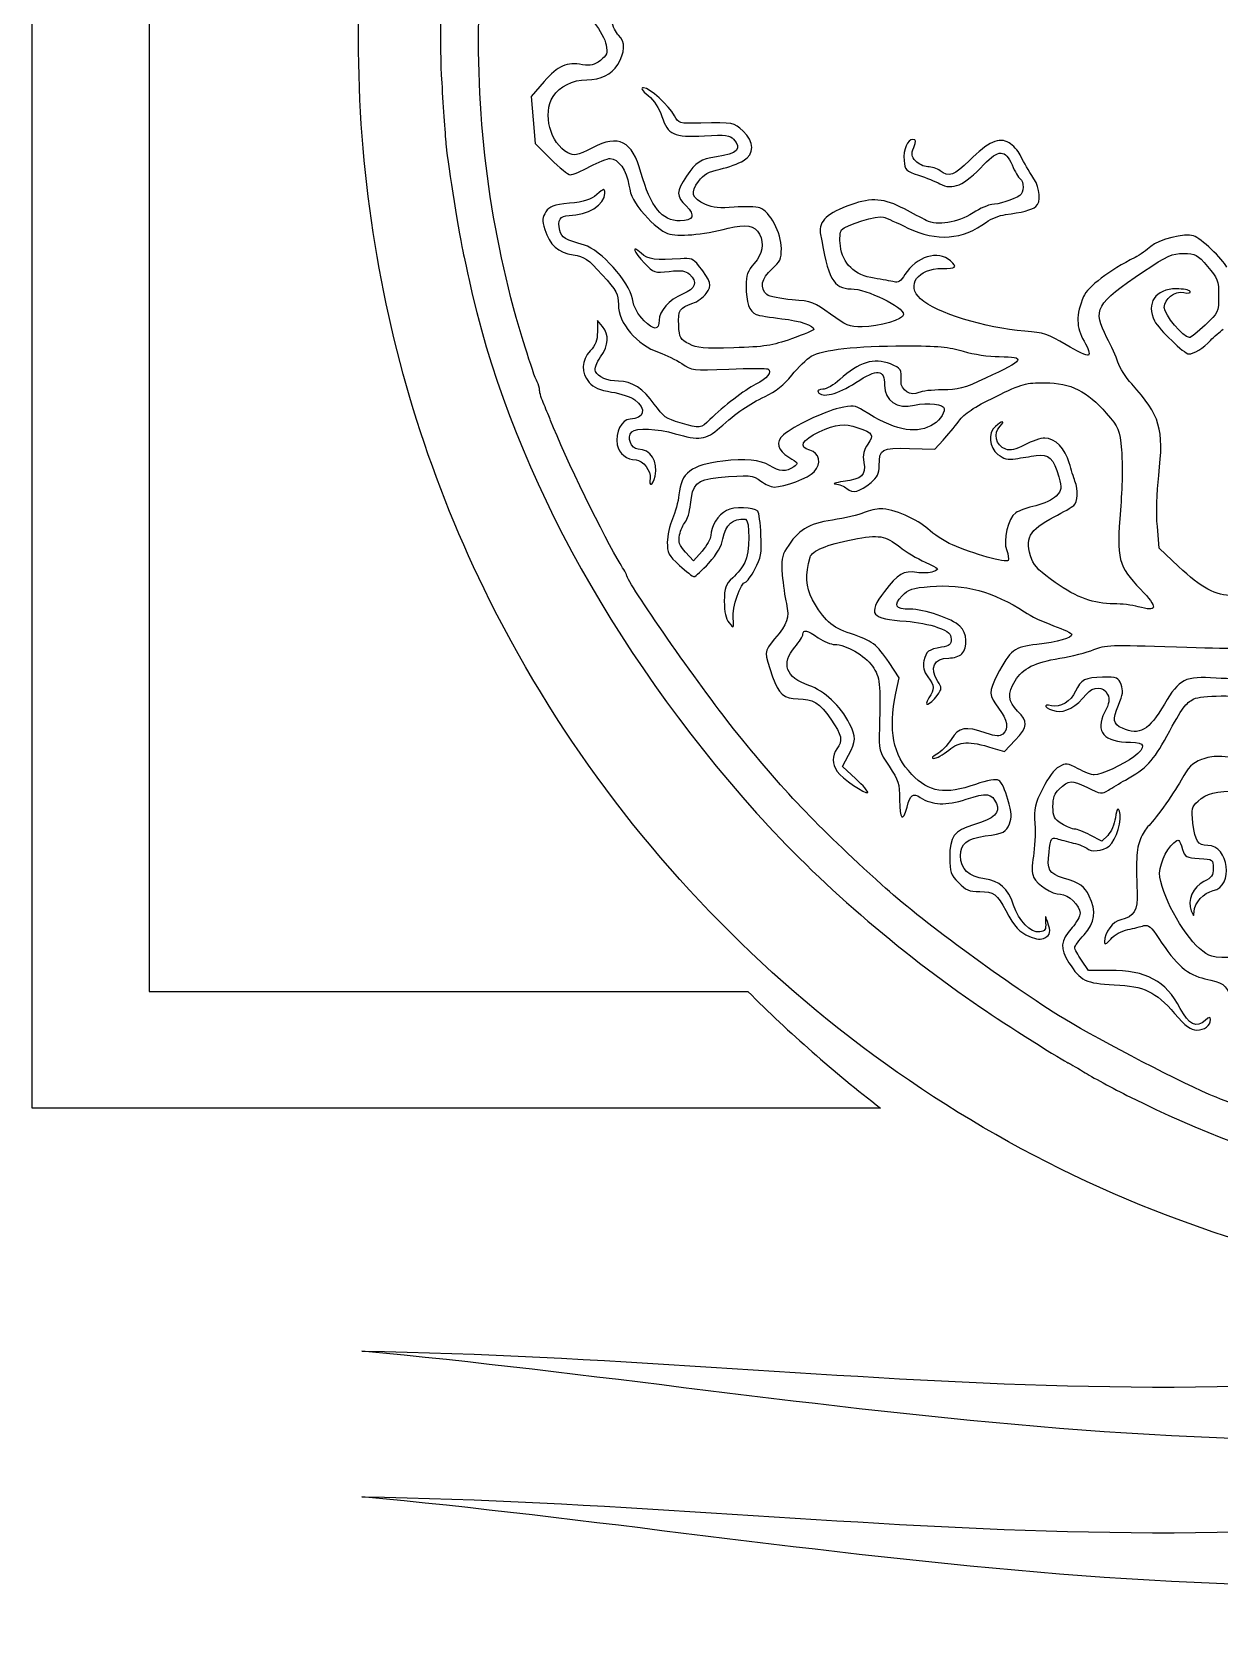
# Model space of a CAD drawing. Extents: x 0 to 136, y -3 to 123.
# Drawn here: x 0 to 50.9, y -2.6 to 66.6 of the extents above; entities that cross this region are included whole.
import ezdxf

# ---------------------------------------------------------------- set-up
doc = ezdxf.new("R2010")
doc.units = 0
doc.layers.add('Calque_1', color=7, linetype='CONTINUOUS')

msp = doc.modelspace()

# ---------------------------------------------------------------- linework, layer by layer
at = {"layer": 'Calque_1', "color": 7}
for p, q in [((0, 20.468899), (0, 112.294755)), ((5.000075, 107.294681), (5.000075, 25.468973)), ((21.925102, 64.445482), (21.367121, 63.810107)), ((21.367121, 63.810107), (21.44888, 62.799717)), ((21.44888, 62.799717), (21.530668, 61.789328)), ((21.530668, 61.789328), (22.20326, 61.120498)), ((24.418197, 53.94727), (24.201394, 54.214963)), ((24.201394, 54.214963), (24.201394, 53.721354)), ((37.569386, 48.727158), (38.651313, 48.698137)), ((38.651313, 48.698137), (39.004062, 49.078937)), ((48.265269, 44.457943), (48.181901, 45.388492)), ((28.309787, 43.908117), (27.977442, 44.280098)), ((28.682462, 44.332523), (28.309787, 43.908117)), ((49.094551, 43.671703), (48.265269, 44.457943)), ((37.121979, 38.905508), (36.691025, 39.55482)), ((36.985242, 38.243424), (37.121979, 38.905508)), ((41.638437, 35.738778), (42.093267, 36.22637)), ((34.698565, 35.097391), (34.95962, 35.590306)), ((41.133626, 35.893596), (41.638437, 35.738778)), ((35.269839, 34.572886), (34.698565, 35.097391)), ((45.800651, 31.898334), (45.308286, 32.159119)), ((46.055808, 32.153494), (45.800651, 31.898334)), ((45.231408, 26.37071), (44.93643, 26.804836)), ((46.13706, 26.37071), (45.231408, 26.37071)), ((36.330074, 20.468899), (0, 20.468899)), ((36.330074, 20.468899), (36.330074, 20.468899)), ((14.112773, 10.055299), (14.112773, 10.055299)), ((14.112773, 3.815245), (14.112773, 3.815245))]:
    msp.add_line(p, q, dxfattribs=at)
for points in [[(18.525312, 76.096389), (17.749145, 72.826254), (17.328408, 67.859076), (17.534148, 64.393996)], [(19.34624, 42.713711), (14.494981, 52.691471), (12.881912, 63.966788), (14.695331, 75.224006)], [(21.103497, 53.065433), (19.698877, 57.535099), (19.025636, 62.293958), (19.120547, 67.081748)], [(24.073321, 66.946742), (24.308158, 66.659908), (24.535065, 66.240023), (24.57754, 66.01367)], [(25.111927, 66.431615), (24.99029, 66.541676), (24.855867, 66.817978), (24.813139, 67.045624)], [(25.071316, 65.176898), (25.391186, 65.676646), (25.406962, 66.164588), (25.111927, 66.431615)], [(24.57754, 66.01367), (24.644793, 65.655329), (24.612817, 65.569141), (24.330454, 65.347021)], [(23.567015, 65.166111), (22.874216, 65.28316), (22.526856, 65.130704), (21.925102, 64.445482)], [(24.330454, 65.347021), (24.072531, 65.14416), (23.91618, 65.107113), (23.567015, 65.166111)], [(23.741626, 64.522791), (24.359269, 64.522791), (24.787428, 64.733425), (25.071316, 65.176898)], [(17.534148, 64.393996), (17.600188, 63.281276), (17.685532, 62.056813), (17.723745, 61.672959)], [(22.304127, 63.802803), (22.575822, 64.234431), (23.151555, 64.522791), (23.741626, 64.522791)], [(22.93653, 61.388612), (22.177832, 61.79467), (21.843427, 63.071043), (22.304127, 63.802803)], [(26.180675, 64.17384), (26.039394, 64.17384), (26.096601, 64.078037), (26.378202, 63.842935)], [(27.500515, 62.981059), (27.27502, 63.417067), (26.437638, 64.17384), (26.180675, 64.17384)], [(26.378202, 63.842935), (26.626388, 63.635736), (26.845703, 63.298737), (26.964886, 62.941472)], [(26.964886, 62.941472), (27.225941, 62.158794), (27.460242, 62.053225), (28.784654, 62.121614)], [(28.627062, 62.664643), (27.685286, 62.64342), (27.673376, 62.64675), (27.500515, 62.981059)], [(30.439013, 62.324241), (30.045652, 62.691674), (30.022086, 62.696102), (28.627062, 62.664643)], [(30.450866, 61.049934), (30.937728, 61.346002), (30.932958, 61.862926), (30.439013, 62.324241)], [(17.723745, 61.672959), (17.803811, 60.868366), (18.309469, 57.708756), (18.468332, 57.020241)], [(23.986905, 61.610537), (23.301359, 61.262583), (23.208621, 61.242991), (22.93653, 61.388612)], [(26.066149, 60.551826), (25.682016, 61.907235), (25.127619, 62.189533), (23.986905, 61.610537)], [(28.784654, 62.121614), (29.696486, 62.168697), (29.878181, 62.147239), (30.035068, 61.97385)], [(30.035068, 61.97385), (30.40286, 61.567453), (30.198306, 61.356916), (29.302645, 61.219973)], [(37.715323, 61.963801), (37.473176, 61.963801), (37.296448, 61.540865), (37.336552, 61.05741)], [(37.83236, 61.039085), (37.651117, 61.239342), (37.637288, 61.332523), (37.746085, 61.620672)], [(37.746085, 61.620672), (37.850507, 61.897284), (37.844496, 61.963801), (37.715323, 61.963801)], [(41.83413, 61.819376), (41.407156, 62.073689), (40.923456, 61.859212), (40.134955, 61.065975)], [(42.305582, 61.305709), (42.2153, 61.487545), (42.003125, 61.718699), (41.83413, 61.819376)], [(22.20326, 61.120498), (22.573197, 60.752641), (22.952306, 60.451668), (23.045666, 60.451668)], [(23.87887, 60.800622), (24.243755, 60.99255), (24.632488, 61.149578), (24.742809, 61.149578)], [(24.742809, 61.149578), (25.090507, 61.149578), (25.452316, 60.636981), (25.552617, 60.002201)], [(29.302645, 61.219973), (28.604879, 61.113287), (28.430353, 61.000376), (28.017208, 60.388171)], [(29.461649, 60.694227), (29.813467, 60.77297), (30.258645, 60.93304), (30.450866, 61.049934)], [(37.336552, 61.05741), (37.370137, 60.652825), (37.40835, 60.614129), (37.95397, 60.431975)], [(38.35004, 60.796922), (38.184009, 60.798897), (37.951035, 60.907928), (37.83236, 61.039085)], [(38.866084, 60.06512), (39.421215, 59.775116), (39.88341, 59.976352), (40.753727, 60.886914)], [(40.134955, 61.065975), (39.496625, 60.423813), (39.253603, 60.338088), (38.877655, 60.622446)], [(40.753727, 60.886914), (41.383111, 61.545409), (41.674195, 61.541717), (41.961441, 60.871589)], [(41.961441, 60.871589), (42.081808, 60.590753), (42.236974, 60.325946), (42.30626, 60.283136)], [(42.898729, 60.27719), (42.62328, 60.694142), (42.522668, 60.868572), (42.305582, 61.305709)], [(23.045666, 60.451668), (23.139109, 60.451668), (23.514042, 60.608696), (23.87887, 60.800622)], [(27.739586, 58.474255), (26.963841, 58.474255), (26.487253, 59.065915), (26.066149, 60.551826)], [(28.017208, 60.388171), (27.571833, 59.728268), (27.570196, 59.534039), (28.006201, 59.116043)], [(28.825944, 59.183776), (28.24338, 59.444606), (28.168196, 59.694026), (28.529441, 60.167634)], [(28.529441, 60.167634), (28.756743, 60.465646), (28.964374, 60.582949), (29.461649, 60.694227)], [(37.95397, 60.431975), (38.27384, 60.325182), (38.684304, 60.160099), (38.866084, 60.06512)], [(38.877655, 60.622446), (38.753477, 60.716373), (38.516044, 60.794884), (38.35004, 60.796922)], [(42.30626, 60.283136), (42.47881, 60.176473), (42.465292, 59.672382), (42.286786, 59.558003)], [(42.984722, 59.085704), (43.203726, 59.25887), (43.158656, 59.883721), (42.898729, 60.27719)], [(22.985468, 58.706905), (23.778766, 58.706905), (24.51864, 59.167167), (24.51864, 59.660675)], [(24.175486, 59.602018), (23.913217, 59.381329), (23.637768, 59.293733), (23.006888, 59.230374)], [(24.51864, 59.660675), (24.51864, 59.876663), (24.497473, 59.873064), (24.175486, 59.602018)], [(25.552617, 60.002201), (25.628958, 59.519344), (25.7607, 59.272329), (26.228681, 58.734806)], [(37.346148, 58.988459), (36.479274, 59.446836), (35.963428, 59.487312), (35.058765, 59.167944)], [(42.286786, 59.558003), (42.040548, 59.400258), (41.340016, 59.175761), (41.088189, 59.173915)], [(21.995573, 58.863762), (21.83767, 58.622778), (21.831066, 58.508616), (21.951744, 58.105828)], [(23.006888, 59.230374), (22.309461, 59.160338), (22.15263, 59.103484), (21.995573, 58.863762)], [(28.006201, 59.116043), (28.415028, 58.724375), (28.311114, 58.474255), (27.739586, 58.474255)], [(30.058718, 59.06075), (29.445139, 59.006431), (29.158091, 59.035096), (28.825944, 59.183776)], [(31.163223, 59.029454), (30.99564, 59.085611), (30.498618, 59.099694), (30.058718, 59.06075)], [(32.079853, 57.287658), (32.079853, 57.953073), (31.588391, 58.886983), (31.163223, 59.029454)], [(35.058765, 59.167944), (34.064976, 58.817107), (33.665914, 58.451195), (33.746714, 57.965008)], [(38.286258, 58.497779), (38.103463, 58.590892), (37.68044, 58.8117), (37.346148, 58.988459)], [(40.287468, 58.815883), (39.607228, 58.384492), (38.769874, 58.25139), (38.286258, 58.497779)], [(41.088189, 59.173915), (40.956786, 59.173069), (40.596445, 59.011835), (40.287468, 58.815883)], [(41.676142, 58.743275), (42.350992, 58.832048), (42.818662, 58.954437), (42.984722, 59.085704)], [(21.951744, 58.105828), (22.149356, 57.446264), (22.521607, 57.113095), (23.169476, 57.015943)], [(22.590046, 58.062942), (22.480177, 58.500688), (22.606697, 58.706905), (22.985468, 58.706905)], [(26.228681, 58.734806), (26.575899, 58.335955), (26.969683, 58.013497), (27.206722, 57.933887)], [(27.206722, 57.933887), (27.650827, 57.784724), (28.674955, 57.874505), (29.802263, 58.161429)], [(29.802263, 58.161429), (30.561977, 58.354794), (30.940042, 58.282663), (31.14169, 57.905888)], [(34.658292, 58.089674), (34.835471, 58.304465), (36.203684, 58.722834), (36.452576, 58.638328)], [(36.452576, 58.638328), (36.574609, 58.596895), (37.047303, 58.385999), (37.502979, 58.169673)], [(37.502979, 58.169673), (38.73835, 57.583212), (39.834473, 57.666391), (40.861931, 58.424565)], [(40.861931, 58.424565), (41.053814, 58.566192), (41.420223, 58.709612), (41.676142, 58.743275)], [(23.646263, 57.436744), (22.827592, 57.666104), (22.66554, 57.762186), (22.590046, 58.062942)], [(25.698272, 55.132727), (25.561084, 55.867027), (24.334885, 57.243815), (23.646263, 57.436744)], [(26.079075, 57.087703), (25.634349, 57.505525), (25.752656, 57.14522), (26.217364, 56.666732)], [(31.14169, 57.905888), (31.358154, 57.501452), (31.280092, 57.068089), (30.916138, 56.653564)], [(33.746714, 57.965008), (34.073725, 55.9981), (34.310029, 55.568603), (35.067429, 55.564553)], [(34.605431, 57.407472), (34.571508, 57.706317), (34.595271, 58.013308), (34.658292, 58.089674)], [(36.059751, 56.018214), (35.216894, 56.14415), (34.691876, 56.645645), (34.605431, 57.407472)], [(49.734885, 57.838637), (49.370536, 57.961348), (48.21715, 57.673645), (47.905041, 57.382211)], [(51.161434, 56.499408), (50.989363, 56.835874), (50.025461, 57.74078), (49.734885, 57.838637)], [(18.468332, 57.020241), (18.527372, 56.764339), (18.628634, 56.308386), (18.693319, 56.007001)], [(23.169476, 57.015943), (23.647843, 56.944207), (23.791156, 56.845531), (24.405412, 56.164935)], [(27.760555, 56.85452), (26.716191, 56.768555), (26.36728, 56.816942), (26.079075, 57.087703)], [(28.536355, 56.561017), (28.301857, 56.855099), (28.206353, 56.891215), (27.760555, 56.85452)], [(31.672747, 56.41186), (32.022534, 56.721534), (32.079853, 56.844868), (32.079853, 57.287658)], [(39.320687, 56.760557), (38.79598, 57.233426), (37.855136, 56.949939), (37.372366, 56.173487)], [(38.965878, 56.438437), (39.57559, 56.438719), (39.626532, 56.484947), (39.320687, 56.760557)], [(47.225252, 56.911707), (46.141773, 56.364836), (45.195707, 55.644185), (45.022112, 55.23345)], [(47.905041, 57.382211), (47.741832, 57.229746), (47.435874, 57.01802), (47.225252, 56.911707)], [(47.595048, 56.30654), (48.613983, 56.990452), (48.808547, 57.078444), (49.301702, 57.078444)], [(49.301702, 57.078444), (49.821725, 57.078444), (49.889458, 57.042122), (50.331898, 56.525934)], [(24.405412, 56.164935), (25.027148, 55.476034), (25.100215, 55.342486), (25.100215, 54.895017)], [(26.217364, 56.666732), (26.627432, 56.244488), (26.650688, 56.236699), (27.280862, 56.310762)], [(27.280862, 56.310762), (27.795804, 56.371279), (27.968496, 56.347242), (28.141131, 56.191007)], [(28.141131, 56.191007), (28.505537, 55.861219), (28.409863, 55.580648), (27.851346, 55.341242)], [(28.865342, 55.367708), (29.121346, 55.710617), (29.072182, 55.889004), (28.536355, 56.561017)], [(30.916138, 56.653564), (30.629936, 56.327625), (30.567198, 56.153593), (30.567198, 55.686157)], [(31.457327, 55.319389), (31.139855, 55.582861), (31.225171, 56.015629), (31.672747, 56.41186)], [(36.907095, 55.862859), (36.779163, 55.897789), (36.397853, 55.967699), (36.059751, 56.018214)], [(37.372366, 56.173487), (37.199674, 55.895732), (37.079815, 55.815708), (36.907095, 55.862859)], [(38.041176, 55.134246), (37.406656, 55.716084), (37.918466, 56.437952), (38.965878, 56.438437)], [(46.022901, 53.472581), (45.395634, 54.676193), (45.531806, 54.921648), (47.595048, 56.30654)], [(50.331898, 56.525934), (50.773576, 56.010645), (50.805523, 55.925521), (50.806229, 55.262361)], [(18.693319, 56.007001), (20.362607, 48.231728), (24.692291, 40.188462), (31.021378, 33.105255)], [(27.851346, 55.341242), (27.275838, 55.094543), (26.844998, 54.61446), (26.844998, 54.219829)], [(28.291894, 54.947355), (28.479939, 55.00796), (28.737975, 55.197119), (28.865342, 55.367708)], [(30.567198, 55.686157), (30.567198, 54.991057), (30.712119, 54.578144), (30.994454, 54.469169)], [(35.067429, 55.564553), (35.72004, 55.561053), (37.314172, 54.784287), (37.314172, 54.469765)], [(48.991878, 55.566311), (48.10539, 55.566311), (47.678727, 54.933958), (48.063367, 54.190131)], [(48.480605, 54.767766), (48.480605, 55.143649), (48.923891, 55.483473), (49.312765, 55.405701)], [(49.584545, 55.451746), (49.545627, 55.514755), (49.278927, 55.566311), (48.991878, 55.566311)], [(49.312765, 55.405701), (49.524093, 55.363433), (49.628233, 55.381063), (49.584545, 55.451746)], [(25.100215, 54.895017), (25.100215, 54.086171), (25.884821, 53.161606), (26.848158, 52.835272)], [(26.197664, 54.197505), (25.920579, 54.474571), (25.767755, 54.760747), (25.698272, 55.132727)], [(27.682887, 54.006359), (27.645577, 54.646413), (27.721298, 54.763459), (28.291894, 54.947355)], [(32.548511, 55.094215), (32.053183, 55.130611), (31.56285, 55.231782), (31.457327, 55.319389)], [(34.18159, 54.482981), (33.492403, 54.995113), (33.393569, 55.032112), (32.548511, 55.094215)], [(42.508613, 53.751072), (40.806136, 53.880459), (38.696073, 54.533759), (38.041176, 55.134246)], [(45.022112, 55.23345), (44.692308, 54.453303), (44.69767, 53.908495), (45.041021, 53.3228)], [(49.561544, 53.47645), (49.281551, 53.488247), (48.480605, 54.445048), (48.480605, 54.767766)], [(50.806229, 55.262361), (50.806229, 54.559633), (50.80002, 54.544949), (50.230354, 54.011935)], [(24.340868, 52.653718), (24.689949, 53.157431), (24.715236, 53.580429), (24.418197, 53.94727)], [(26.844998, 54.219829), (26.844998, 53.78097), (26.621873, 53.773257), (26.197664, 54.197505)], [(28.12448, 53.203197), (27.74983, 53.397586), (27.714637, 53.461625), (27.682887, 54.006359)], [(30.994454, 54.469169), (31.111323, 54.424065), (31.608965, 54.341111), (32.100314, 54.284833)], [(32.100314, 54.284833), (32.890536, 54.194336), (33.475724, 53.997556), (33.474821, 53.822641)], [(35.540292, 53.937852), (34.977626, 53.937852), (34.841877, 53.992301), (34.18159, 54.482981)], [(37.314172, 54.469765), (37.314172, 54.248096), (36.279545, 53.937852), (35.540292, 53.937852)], [(48.063367, 54.190131), (48.253444, 53.822547), (49.339294, 52.774676), (49.530104, 52.774676)], [(50.230354, 54.011935), (49.913221, 53.715297), (49.612288, 53.474336), (49.561544, 53.47645)], [(24.201394, 53.721354), (24.201394, 53.346515), (24.127621, 53.150732), (23.894759, 52.907651)], [(32.515209, 53.423443), (31.688157, 53.130375), (31.347317, 53.077182), (30.043761, 53.037733)], [(33.474821, 53.822641), (33.474708, 53.790058), (33.042823, 53.610407), (32.515209, 53.423443)], [(44.271345, 53.167586), (43.514735, 53.625026), (43.320284, 53.689381), (42.508613, 53.751072)], [(45.041021, 53.3228), (45.222039, 53.01393), (45.303008, 52.765453), (45.236093, 52.724113)], [(46.489216, 52.420021), (46.416093, 52.647075), (46.20626, 53.120726), (46.022901, 53.472581)], [(49.530104, 52.774676), (49.743436, 52.774676), (50.149413, 53.027265), (50.458023, 53.351979)], [(50.458023, 53.351979), (50.617958, 53.52027), (50.864508, 53.737494), (51.005873, 53.834691)], [(21.616605, 51.583947), (21.55556, 51.695041), (21.324646, 52.361706), (21.103497, 53.065433)], [(23.894759, 52.907651), (23.508454, 52.504445), (23.490645, 51.969073), (23.84983, 51.556856)], [(24.124121, 52.027891), (24.07589, 52.153513), (24.15748, 52.389107), (24.340868, 52.653718)], [(26.848158, 52.835272), (27.137803, 52.737157), (27.570958, 52.523591), (27.810706, 52.36067)], [(30.043761, 53.037733), (28.750703, 52.9986), (28.472601, 53.022577), (28.12448, 53.203197)], [(32.527232, 51.863863), (32.798108, 52.19682), (33.172702, 52.562298), (33.359731, 52.676051)], [(33.359731, 52.676051), (33.827796, 52.96068), (35.292388, 53.123906), (37.368726, 53.122851)], [(36.750094, 52.346875), (36.046938, 52.628211), (35.401157, 52.429208), (34.581838, 51.678742)], [(37.368726, 53.122851), (38.778708, 53.122851), (39.262662, 53.077337), (39.872629, 52.891098)], [(39.872629, 52.891098), (40.305078, 52.759047), (40.964716, 52.659857), (41.413817, 52.659357)], [(41.413817, 52.659357), (42.594522, 52.657664), (42.50613, 52.51863), (40.828855, 51.73673)], [(45.236093, 52.724113), (45.173214, 52.685237), (44.739072, 52.884799), (44.271345, 53.167586)], [(25.103856, 51.611607), (24.633871, 51.611607), (24.215646, 51.789289), (24.124121, 52.027891)], [(27.810706, 52.36067), (28.238837, 52.069733), (28.27482, 52.065607), (29.824022, 52.129457)], [(29.824022, 52.129457), (30.691574, 52.165217), (31.44697, 52.166307), (31.502652, 52.131997)], [(31.502652, 52.131997), (31.696736, 52.01203), (31.465653, 51.716286), (30.989008, 51.474704)], [(35.267355, 51.550611), (36.189093, 52.156025), (36.499396, 52.128503), (36.499396, 51.441351)], [(37.203287, 51.605573), (37.235545, 52.118526), (37.208085, 52.163673), (36.750094, 52.346875)], [(47.086568, 51.489487), (46.831129, 51.774235), (46.562312, 52.192971), (46.489216, 52.420021)], [(21.727631, 51.209867), (21.727631, 51.304518), (21.677678, 51.472858), (21.616605, 51.583947)], [(21.918244, 50.597619), (21.813399, 50.839698), (21.727631, 51.115209), (21.727631, 51.209867)], [(23.84983, 51.556856), (24.044309, 51.33363), (24.290576, 51.227802), (24.808821, 51.144727)], [(26.639004, 50.630812), (26.186517, 51.278334), (25.664857, 51.611607), (25.103856, 51.611607)], [(30.989008, 51.474704), (30.499183, 51.226411), (29.611312, 50.546286), (29.012182, 49.960466)], [(31.388239, 50.952999), (31.823793, 51.158804), (32.195451, 51.456018), (32.527232, 51.863863)], [(33.85266, 51.262654), (33.698962, 51.262654), (33.609441, 51.211348), (33.649601, 51.146333)], [(33.649601, 51.146333), (33.819217, 50.871923), (34.488789, 51.039263), (35.267355, 51.550611)], [(34.581838, 51.678742), (34.328825, 51.446987), (34.005766, 51.262654), (33.85266, 51.262654)], [(36.499396, 51.441351), (36.499396, 50.757306), (37.02179, 50.407492), (37.786302, 50.579549)], [(37.967912, 51.12126), (37.633535, 50.94497), (37.179778, 51.232382), (37.203287, 51.605573)], [(38.967797, 51.234908), (38.537803, 51.236602), (38.087856, 51.184509), (37.967912, 51.12126)], [(40.828855, 51.73673), (39.890692, 51.299382), (39.647303, 51.233743), (38.967797, 51.234908)], [(41.246854, 50.942216), (42.420165, 51.514351), (42.539065, 51.547887), (43.369193, 51.541069)], [(43.369193, 51.541069), (44.474912, 51.532009), (45.179649, 51.182333), (45.994424, 50.238562)], [(48.241675, 47.574252), (48.470501, 49.5811), (48.309776, 50.125973), (47.086568, 51.489487)], [(22.199563, 49.924841), (22.149666, 50.052792), (22.023062, 50.355535), (21.918244, 50.597619)], [(24.808821, 51.144727), (25.192304, 51.083248), (25.637228, 50.93514), (25.797502, 50.815599)], [(25.797502, 50.815599), (26.31854, 50.426999), (26.213158, 49.989168), (25.597575, 49.984932)], [(27.749463, 49.825307), (27.142093, 49.995716), (27.021838, 50.082959), (26.639004, 50.630812)], [(29.435656, 49.609277), (30.177844, 50.273871), (30.675092, 50.616082), (31.388239, 50.952999)], [(35.588298, 50.349295), (35.228973, 50.579261), (35.153027, 50.586793), (34.55164, 50.452221)], [(37.786302, 50.579549), (38.347529, 50.705838), (39.058418, 50.625353), (39.058418, 50.435514)], [(39.680351, 49.897943), (39.923824, 50.227691), (40.311485, 50.486133), (41.246854, 50.942216)], [(25.175314, 43.792308), (24.548584, 44.785126), (22.793133, 48.402803), (22.199563, 49.924841)], [(25.597575, 49.984932), (25.241608, 49.982392), (24.951174, 49.403546), (25.047722, 48.888857)], [(29.012182, 49.960466), (28.62057, 49.577555), (28.62915, 49.578476), (27.749463, 49.825307)], [(34.55164, 50.452221), (33.930412, 50.313187), (32.595134, 49.67171), (32.166523, 49.306379)], [(33.69614, 49.435513), (34.452382, 49.782635), (34.757521, 49.81622), (35.347958, 49.617321)], [(38.479101, 49.69356), (37.772416, 49.328111), (36.860613, 49.534929), (35.588298, 50.349295)], [(39.058418, 50.435514), (39.058418, 50.186128), (38.805632, 49.862411), (38.479101, 49.69356)], [(39.004062, 49.078937), (39.198034, 49.288371), (39.502382, 49.656919), (39.680351, 49.897943)], [(41.451239, 49.684063), (41.695051, 49.927821), (41.51934, 49.9194), (41.248547, 49.674383)], [(45.994424, 50.238562), (46.535501, 49.611814), (46.559744, 49.552754), (46.645285, 48.65128)], [(25.945753, 48.699957), (25.640727, 48.70436), (25.451356, 49.217762), (25.673126, 49.439154)], [(25.673126, 49.439154), (25.858828, 49.624534), (26.769531, 49.583846), (27.537148, 49.355884)], [(27.537148, 49.355884), (28.535255, 49.059477), (28.871861, 49.104401), (29.435656, 49.609277)], [(32.166523, 49.306379), (31.82351, 49.01398), (31.913963, 48.639246), (32.396252, 48.354678)], [(33.298912, 48.656331), (32.794806, 48.78286), (32.95381, 49.094786), (33.69614, 49.435513)], [(35.347958, 49.617321), (36.007088, 49.395291), (36.06373, 49.304551), (35.786531, 48.915242)], [(41.248547, 49.674383), (40.917839, 49.375115), (40.970925, 48.771653), (41.354465, 48.469949)], [(41.691015, 48.697807), (41.255913, 48.863226), (41.133598, 49.366391), (41.451239, 49.684063)], [(43.362533, 49.168932), (43.189474, 49.168932), (42.804354, 49.039456), (42.506694, 48.881189)], [(44.411976, 48.106681), (44.248993, 48.712036), (43.797607, 49.168932), (43.362533, 49.168932)], [(25.047722, 48.888857), (25.118955, 48.509178), (25.455956, 48.238383), (25.857248, 48.238383)], [(26.669935, 47.537862), (26.809776, 48.174471), (26.487083, 48.692244), (25.945753, 48.699957)], [(33.488932, 47.729607), (33.810157, 48.071527), (33.711464, 48.552787), (33.298912, 48.656331)], [(35.786531, 48.915242), (35.597301, 48.649485), (35.557818, 48.470635), (35.612654, 48.127684)], [(36.268595, 47.987005), (36.2717, 48.711918), (36.355632, 48.759726), (37.569386, 48.727158)], [(41.354465, 48.469949), (41.60251, 48.274849), (41.770038, 48.234313), (42.110539, 48.287038)], [(42.506694, 48.881189), (42.094593, 48.662075), (41.900029, 48.618333), (41.691015, 48.697807)], [(42.110539, 48.287038), (42.351105, 48.32428), (42.745285, 48.385274), (42.986472, 48.422578)], [(42.986472, 48.422578), (43.527181, 48.506209), (43.75025, 48.297864), (43.960138, 47.513134)], [(46.645285, 48.65128), (46.696678, 48.109283), (46.678616, 47.029173), (46.602388, 46.086509)], [(25.857248, 48.238383), (26.132104, 48.238383), (26.515785, 47.739891), (26.461514, 47.453232)], [(29.578461, 48.183753), (28.204603, 48.012921), (27.784148, 47.691637), (27.6911, 46.741518)], [(31.566237, 47.999355), (31.175641, 48.240756), (30.523454, 48.301253), (29.578461, 48.183753)], [(32.606649, 47.936078), (32.301877, 47.713201), (31.999476, 47.731588), (31.566237, 47.999355)], [(31.764921, 47.075204), (32.210635, 47.075204), (33.241903, 47.466643), (33.488932, 47.729607)], [(32.396252, 48.354678), (32.808325, 48.111566), (32.818626, 48.091063), (32.606649, 47.936078)], [(35.612654, 48.127684), (35.701639, 47.571128), (35.548505, 47.429599), (34.727775, 47.309903)], [(35.91847, 47.268049), (36.187541, 47.494465), (36.267212, 47.658038), (36.268595, 47.987005)], [(44.653389, 47.331465), (44.595816, 47.478406), (44.487217, 47.82727), (44.411976, 48.106681)], [(26.461514, 47.453232), (26.386923, 47.059247), (26.58222, 47.13856), (26.669935, 47.537862)], [(28.185299, 46.322771), (28.275836, 47.217684), (28.445564, 47.383072), (29.368488, 47.475581)], [(29.368488, 47.475581), (30.699786, 47.609033), (30.867483, 47.595656), (31.206657, 47.328865)], [(31.206657, 47.328865), (31.384006, 47.189349), (31.635268, 47.075204), (31.764921, 47.075204)], [(34.727775, 47.309903), (34.390688, 47.260762), (34.241647, 47.214009), (34.396559, 47.206025)], [(34.396559, 47.206025), (34.55147, 47.19801), (34.770164, 47.108286), (34.882574, 47.006553)], [(34.882574, 47.006553), (35.128869, 46.783677), (35.434516, 46.860822), (35.91847, 47.268049)], [(43.960138, 47.513134), (44.097186, 47.000638), (44.089932, 46.947504), (43.84708, 46.689017)], [(44.609955, 46.282913), (44.782195, 46.425861), (44.803785, 46.947371), (44.653389, 47.331465)], [(48.181901, 45.388492), (48.131778, 45.947969), (48.155654, 46.819553), (48.241675, 47.574252)], [(27.6911, 46.741518), (27.661946, 46.445233), (27.538333, 45.980924), (27.416131, 45.709737)], [(43.84708, 46.689017), (43.694172, 46.526273), (43.334593, 46.356121), (42.971937, 46.274968)], [(27.416131, 45.709737), (27.293928, 45.438535), (27.193965, 44.9872), (27.193965, 44.706772)], [(27.964912, 45.574332), (28.0548, 45.676485), (28.153972, 46.013284), (28.185299, 46.322771)], [(29.725894, 46.072042), (29.382204, 45.894798), (29.05508, 45.367771), (29.05508, 44.991298)], [(29.576993, 44.856285), (29.67913, 45.461003), (30.003911, 45.743804), (30.538073, 45.693165)], [(31.07057, 46.036705), (30.889948, 46.217155), (30.050054, 46.239231), (29.725894, 46.072042)], [(30.538073, 45.693165), (30.744152, 45.673635), (30.72973, 44.244205), (30.519446, 43.8416)], [(31.207081, 45.02482), (31.185067, 45.528471), (31.123486, 45.983828), (31.07057, 46.036705)], [(34.266793, 45.66186), (33.224349, 45.502292), (32.791335, 45.233707), (32.303288, 44.444018)], [(35.623604, 45.976293), (35.401862, 45.883648), (34.791303, 45.742167), (34.266793, 45.66186)], [(36.324136, 46.144723), (36.160532, 46.144723), (35.84529, 46.068921), (35.623604, 45.976293)], [(38.35512, 45.278631), (37.934976, 45.687853), (36.863604, 46.144723), (36.324136, 46.144723)], [(42.115252, 45.968323), (41.790612, 45.740928), (41.562915, 44.791126), (41.728579, 44.355363)], [(42.971937, 46.274968), (42.633412, 46.1992), (42.247896, 46.061208), (42.115252, 45.968323)], [(42.804749, 43.969791), (42.481774, 44.862966), (42.676818, 45.233918), (43.766647, 45.799339)], [(43.766647, 45.799339), (44.149058, 45.997722), (44.528534, 46.215338), (44.609955, 46.282913)], [(46.602388, 46.086509), (46.432095, 43.981481), (46.506291, 43.687823), (47.459355, 42.69531)], [(27.977442, 44.280098), (27.703461, 44.586715), (27.658814, 44.716783), (27.723273, 45.02033)], [(27.723273, 45.02033), (27.766284, 45.222869), (27.874996, 45.472179), (27.964912, 45.574332)], [(29.05508, 44.991298), (29.05508, 44.86241), (28.887383, 44.565955), (28.682462, 44.332523)], [(30.946956, 43.556579), (31.212048, 44.044216), (31.242612, 44.216626), (31.207081, 45.02482)], [(35.13409, 44.824815), (36.267974, 45.045394), (36.525812, 45.004627), (37.149044, 44.506225)], [(39.407386, 44.594908), (39.05554, 44.749983), (38.581999, 45.057657), (38.35512, 45.278631)], [(27.193965, 44.706772), (27.193965, 44.251853), (27.250128, 44.145116), (27.714806, 43.716796)], [(28.976142, 43.819785), (29.330275, 44.213708), (29.525234, 44.549956), (29.576993, 44.856285)], [(32.303288, 44.444018), (32.093146, 44.10403), (32.063202, 43.923403), (32.116514, 43.318047)], [(33.311696, 44.068843), (33.392864, 44.3485), (34.017337, 44.607546), (35.13409, 44.824815)], [(37.149044, 44.506225), (37.399601, 44.305893), (37.892445, 44.011764), (38.24432, 43.852621)], [(41.791599, 43.934195), (41.717206, 43.813793), (40.269377, 44.215003), (39.407386, 44.594908)], [(41.728579, 44.355363), (41.796284, 44.17723), (41.824676, 43.987693), (41.791599, 43.934195)], [(25.449804, 43.301086), (25.449804, 43.332124), (25.326303, 43.553158), (25.175314, 43.792308)], [(27.714806, 43.716796), (28.001262, 43.452746), (28.284246, 43.236702), (28.343739, 43.236702)], [(28.343739, 43.236702), (28.403231, 43.236702), (28.687796, 43.49909), (28.976142, 43.819785)], [(30.519446, 43.8416), (30.429163, 43.668852), (30.193649, 43.373772), (29.996009, 43.185868)], [(33.419195, 42.248069), (33.117048, 42.818071), (33.088628, 43.300067), (33.311696, 44.068843)], [(38.24432, 43.852621), (38.855246, 43.576306), (38.871107, 43.558269), (38.59642, 43.452334)], [(43.804775, 42.987122), (43.186398, 43.41461), (42.905813, 43.690335), (42.804749, 43.969791)], [(51.420993, 42.422375), (50.675447, 42.422375), (50.068415, 42.748362), (49.094551, 43.671703)], [(30.03504, 36.722751), (28.576318, 38.544329), (25.449804, 43.02985), (25.449804, 43.301086)], [(29.996009, 43.185868), (29.676392, 42.881988), (29.636683, 42.770914), (29.636683, 42.180968)], [(30.009866, 41.451915), (29.967024, 41.906905), (30.345005, 43.004072), (30.54462, 43.004072)], [(30.54462, 43.004072), (30.60067, 43.004072), (30.781744, 43.252701), (30.946956, 43.556579)], [(32.116514, 43.318047), (32.151453, 42.92148), (32.230729, 42.364376), (32.292677, 42.080034)], [(37.878108, 43.414155), (37.315668, 43.509188), (37.0683, 43.363863), (36.491014, 42.599258)], [(38.59642, 43.452334), (38.438235, 43.391323), (38.115006, 43.374145), (37.878108, 43.414155)], [(38.454124, 42.813504), (39.912394, 42.934725), (41.184709, 42.59049), (42.489902, 41.721601)], [(46.317682, 42.072897), (45.446942, 42.07459), (44.769241, 42.320394), (43.804775, 42.987122)], [(48.015531, 16.097705), (35.600575, 20.987282), (25.227582, 30.617401), (19.34624, 42.713711)], [(35.040646, 40.795723), (34.242832, 41.061223), (33.872274, 41.393134), (33.419195, 42.248069)], [(36.491014, 42.599258), (35.75481, 41.624132), (35.90625, 41.418886), (37.430081, 41.326515)], [(37.586375, 41.840947), (36.958657, 41.840947), (36.859822, 42.009422), (37.249148, 42.415788)], [(37.249148, 42.415788), (37.517598, 42.696018), (37.678154, 42.748997), (38.454124, 42.813504)], [(47.459355, 42.69531), (48.22683, 41.896048), (48.201769, 41.713529), (47.356683, 41.948186)], [(29.636683, 42.180968), (29.636683, 41.717599), (29.69928, 41.440423), (29.844342, 41.261243)], [(32.292677, 42.080034), (32.427748, 41.460119), (32.354737, 41.2391), (31.792184, 40.56581)], [(39.72737, 41.113087), (39.376539, 41.439161), (38.194649, 41.840947), (37.586375, 41.840947)], [(42.489902, 41.721601), (42.745821, 41.551254), (43.308516, 41.286414), (43.740344, 41.133091)], [(47.356683, 41.948186), (47.110924, 42.016421), (46.643394, 42.072536), (46.317682, 42.072897)], [(29.844342, 41.261243), (30.051324, 41.005631), (30.05186, 41.006266), (30.009866, 41.451915)], [(33.00526, 40.765009), (33.012315, 40.981326), (33.18385, 40.943283), (33.660834, 40.61961)], [(37.430081, 41.326515), (37.845935, 41.301313), (38.447859, 41.182658), (38.767729, 41.062826)], [(38.767729, 41.062826), (39.248269, 40.882817), (39.349333, 40.795404), (39.349333, 40.559779)], [(39.806307, 39.930006), (40.078962, 40.202678), (40.037475, 40.82489), (39.72737, 41.113087)], [(43.740344, 41.133091), (44.172144, 40.979768), (44.525458, 40.813308), (44.525458, 40.763168)], [(31.792184, 40.56581), (31.329593, 40.012096), (31.329424, 40.009299), (31.700631, 38.947438)], [(33.253559, 38.573979), (32.27563, 38.91174), (32.056316, 39.514959), (32.65632, 40.216891)], [(32.65632, 40.216891), (32.845635, 40.438393), (33.002663, 40.685038), (33.00526, 40.765009)], [(33.660834, 40.61961), (33.896517, 40.459664), (34.213453, 40.328812), (34.365147, 40.328812)], [(34.365147, 40.328812), (34.851698, 40.328812), (35.651234, 39.867042), (35.975959, 39.398486)], [(36.691025, 39.55482), (36.174192, 40.333423), (35.971218, 40.486052), (35.040646, 40.795723)], [(38.938276, 40.207786), (38.38196, 40.117368), (38.274969, 40.03532), (38.186182, 39.630997)], [(39.349333, 40.559779), (39.349333, 40.323492), (39.278862, 40.263144), (38.938276, 40.207786)], [(43.016105, 40.330127), (42.047998, 40.221186), (41.894244, 40.102246), (41.325735, 39.022377)], [(44.525458, 40.763168), (44.525458, 40.605821), (43.918567, 40.431693), (43.016105, 40.330127)], [(45.456029, 40.107597), (45.948704, 40.316622), (46.157097, 40.323641), (49.001276, 40.22711)], [(49.001276, 40.22711), (51.478736, 40.143025), (52.12192, 40.153885), (52.571416, 40.287364)], [(38.186182, 39.630997), (38.130669, 39.378166), (38.175176, 39.193285), (38.351706, 38.945536)], [(38.785481, 38.747772), (38.40942, 39.32169), (38.606355, 39.747228), (39.247959, 39.747228)], [(39.247959, 39.747228), (39.454517, 39.747228), (39.705751, 39.829484), (39.806307, 39.930006)], [(42.088695, 38.768004), (42.425866, 39.313616), (42.931015, 39.569893), (44.002048, 39.738792)], [(44.002048, 39.738792), (44.51383, 39.819488), (45.168162, 39.985454), (45.456029, 40.107597)], [(31.700631, 38.947438), (31.958187, 38.210796), (32.199233, 38.002462), (32.794016, 38.002462)], [(35.975959, 39.398486), (36.309376, 38.917365), (36.33805, 38.665608), (36.278558, 36.741059)], [(38.351706, 38.945536), (38.644934, 38.533726), (38.64976, 38.429422), (38.393531, 38.03842)], [(38.749328, 38.148529), (38.964382, 38.436562), (38.966498, 38.471535), (38.785481, 38.747772)], [(41.325735, 39.022377), (40.953174, 38.314781), (40.960878, 38.128918), (41.384889, 37.595343)], [(42.199128, 37.479019), (41.787479, 37.87341), (41.75683, 38.231088), (42.088695, 38.768004)], [(45.836803, 38.929297), (45.10836, 38.925233), (44.888113, 38.811416), (44.674612, 38.328477)], [(46.631428, 38.613123), (46.516705, 38.911666), (46.463732, 38.93276), (45.836803, 38.929297)], [(50.694694, 38.887017), (49.376378, 38.986526), (49.113544, 38.854313), (48.482834, 37.774429)], [(52.298874, 38.939623), (51.940903, 38.862856), (51.295179, 38.841687), (50.694694, 38.887017)], [(34.99978, 36.931308), (34.602553, 37.709956), (33.933827, 38.339018), (33.253559, 38.573979)], [(37.661842, 34.764055), (36.85446, 35.607301), (36.653828, 36.638917), (36.985242, 38.243424)], [(38.393531, 38.03842), (38.123698, 37.626613), (38.430558, 37.721583), (38.749328, 38.148529)], [(44.674612, 38.328477), (44.481346, 37.891253), (44.017288, 37.609826), (43.644078, 37.703501)], [(43.841944, 37.475841), (44.229294, 37.39076), (44.717454, 37.662384), (45.144456, 38.200543)], [(45.144456, 38.200543), (45.425803, 38.555093), (45.887886, 38.551675), (46.050954, 38.193882)], [(46.050954, 38.193882), (46.151171, 37.97391), (46.12563, 37.82169), (45.92116, 37.420932)], [(46.518906, 37.732864), (46.707092, 38.180827), (46.72967, 38.357419), (46.631428, 38.613123)], [(49.745186, 37.995562), (50.050071, 38.158001), (51.543591, 38.167799), (52.780712, 38.015487)], [(32.794016, 38.002462), (33.431076, 38.002462), (33.713355, 37.827185), (34.202164, 37.128115)], [(41.384889, 37.595343), (41.765635, 37.116245), (41.830123, 36.715035), (41.562209, 36.492672)], [(42.093267, 36.22637), (42.639536, 36.81199), (42.658699, 37.038721), (42.199128, 37.479019)], [(43.644078, 37.703501), (43.462214, 37.749148), (43.370125, 37.734698), (43.411894, 37.66712)], [(43.411894, 37.66712), (43.449994, 37.605503), (43.643485, 37.519422), (43.841944, 37.475841)], [(45.92116, 37.420932), (45.497996, 36.591433), (45.889127, 36.14143), (47.033764, 36.14143)], [(46.689086, 36.738716), (46.279892, 36.925166), (46.250823, 37.094804), (46.518906, 37.732864)], [(48.482834, 37.774429), (47.823168, 36.64492), (47.413776, 36.408528), (46.689086, 36.738716)], [(48.588244, 36.402908), (49.279604, 37.664589), (49.377846, 37.799841), (49.745186, 37.995562)], [(36.387693, 30.027192), (33.49754, 32.656352), (32.176119, 34.049082), (30.03504, 36.722751)], [(34.202164, 37.128115), (34.674237, 36.452918), (34.724275, 36.206589), (34.460172, 35.857424)], [(34.95962, 35.590306), (35.277374, 36.190246), (35.282934, 36.376275), (34.99978, 36.931308)], [(36.278558, 36.741059), (36.249094, 35.787238), (36.256262, 35.759066), (36.693904, 35.112603)], [(40.843587, 36.536583), (39.951285, 36.840613), (39.68656, 36.791895), (39.352127, 36.262097)], [(39.352127, 36.262097), (39.192135, 36.008619), (38.916658, 35.722821), (38.739987, 35.627001)], [(39.244939, 35.801905), (39.738574, 36.194177), (40.096855, 36.211579), (41.133626, 35.893596)], [(41.562209, 36.492672), (41.425698, 36.37936), (41.278604, 36.388357), (40.843587, 36.536583)], [(46.814957, 34.522436), (47.698454, 35.013252), (48.004722, 35.338028), (48.588244, 36.402908)], [(47.033764, 36.14143), (47.668567, 36.14143), (47.714992, 35.930466), (47.17146, 35.515873)], [(34.460172, 35.857424), (34.240998, 35.567641), (34.242917, 35.212608), (34.465534, 34.894939)], [(38.739987, 35.627001), (38.539468, 35.518258), (38.489289, 35.451029), (38.606355, 35.448111)], [(38.606355, 35.448111), (38.709507, 35.445571), (38.996894, 35.604761), (39.244939, 35.801905)], [(47.17146, 35.515873), (46.743245, 35.189302), (45.767066, 34.745784), (45.475305, 34.745299)], [(50.076148, 35.401454), (49.664837, 35.244381), (49.516699, 35.094913), (49.198126, 34.515387)], [(52.309711, 35.329344), (50.82573, 35.587664), (50.58412, 35.595465), (50.076148, 35.401454)], [(34.465534, 34.894939), (34.675874, 34.594629), (35.686088, 33.893321), (35.777133, 33.984394)], [(36.693904, 35.112603), (37.101235, 34.510953), (37.139307, 34.387672), (37.139307, 33.669612)], [(40.389124, 34.331259), (39.108456, 33.882856), (38.39751, 33.995688), (37.661842, 34.764055)], [(41.390195, 34.510075), (41.259639, 34.579948), (40.93243, 34.52159), (40.389124, 34.331259)], [(43.972105, 35.094571), (43.77771, 34.988287), (43.503757, 34.624575), (43.271234, 34.164017)], [(44.786316, 35.007006), (44.329821, 35.248605), (44.26635, 35.255438), (43.972105, 35.094571)], [(45.475305, 34.745299), (45.368681, 34.745299), (45.058604, 34.862892), (44.786316, 35.007006)], [(35.777133, 33.984394), (35.812326, 34.019579), (35.584037, 34.284399), (35.269839, 34.572886)], [(37.462931, 33.357643), (37.602039, 33.903726), (37.70838, 33.982489), (38.028307, 33.776289)], [(39.989272, 33.698748), (40.887359, 33.987538), (41.091208, 33.959928), (41.290486, 33.522548)], [(41.7846, 33.691885), (41.674364, 34.084794), (41.496875, 34.452979), (41.390195, 34.510075)], [(43.271234, 34.164017), (42.931326, 33.490728), (42.89458, 33.325188), (42.935756, 32.651899)], [(43.71088, 33.385976), (43.71088, 33.762189), (43.777597, 33.95088), (43.972613, 34.126445)], [(43.972613, 34.126445), (44.417113, 34.52661), (44.49986, 34.532506), (45.157099, 34.210694)], [(45.157099, 34.210694), (45.760942, 33.915029), (45.810387, 33.90842), (46.083155, 34.087162)], [(46.083155, 34.087162), (46.241651, 34.191009), (46.570976, 34.386882), (46.814957, 34.522436)], [(49.198126, 34.515387), (48.860645, 33.901474), (47.996057, 32.696967), (47.777081, 32.535584)], [(49.928292, 33.624146), (50.279715, 33.94983), (50.684619, 34.048114), (51.665003, 34.045664)], [(37.139307, 33.669612), (37.139307, 32.83429), (37.292102, 32.687001), (37.462931, 33.357643)], [(38.028307, 33.776289), (38.545649, 33.442835), (39.122426, 33.420031), (39.989272, 33.698748)], [(41.290486, 33.522548), (41.472519, 33.123032), (41.20469, 32.871532), (40.307703, 32.599769)], [(41.846943, 32.644044), (41.959239, 32.915187), (41.947612, 33.11095), (41.7846, 33.691885)], [(44.088916, 32.650614), (43.755866, 32.853668), (43.71088, 32.941202), (43.71088, 33.385976)], [(46.560901, 33.186473), (46.483939, 33.362943), (46.448746, 33.306423), (46.387673, 32.908314)], [(49.708356, 32.678732), (49.633511, 33.297513), (49.6494, 33.365658), (49.928292, 33.624146)], [(31.021378, 33.105255), (33.621576, 30.195228), (37.104453, 27.173768), (40.616511, 24.781282)], [(40.307703, 32.599769), (39.467076, 32.345081), (39.291167, 32.103981), (39.291167, 31.206591)], [(40.803285, 32.125723), (41.616368, 32.246613), (41.699397, 32.28786), (41.846943, 32.644044)], [(42.935756, 32.651899), (42.961156, 32.236053), (42.93237, 31.61204), (42.87172, 31.265205)], [(44.641423, 32.420008), (44.545467, 32.42007), (44.29683, 32.523843), (44.088916, 32.650614)], [(46.387673, 32.908314), (46.345283, 32.632211), (46.196806, 32.294506), (46.055808, 32.153494)], [(46.119026, 31.694855), (46.423402, 31.933581), (46.700036, 32.867381), (46.560901, 33.186473)], [(47.777081, 32.535584), (47.733675, 32.503585), (47.606054, 32.297741), (47.493448, 32.078127)], [(50.338078, 31.721085), (49.914265, 31.721085), (49.80386, 31.88897), (49.708356, 32.678732)], [(39.756438, 31.273604), (39.756438, 31.800042), (40.012019, 32.008054), (40.803285, 32.125723)], [(43.541913, 31.434146), (43.616787, 32.033648), (43.644981, 32.083303), (43.8709, 32.013989)], [(43.8709, 32.013989), (44.006818, 31.972288), (44.327338, 31.886388), (44.583257, 31.823094)], [(44.583257, 31.823094), (44.839148, 31.7598), (45.098256, 31.658671), (45.159047, 31.598357)], [(45.308286, 32.159119), (45.037465, 32.302553), (44.737378, 32.419951), (44.641423, 32.420008)], [(47.493448, 32.078127), (47.291659, 31.684415), (47.251386, 31.140347), (47.31847, 29.713308)], [(48.286408, 30.36707), (48.220198, 30.775169), (48.531913, 31.54195), (48.882207, 31.832672)], [(48.882207, 31.832672), (49.0998, 32.013244), (49.111936, 32.004038), (49.259143, 31.546609)], [(39.291167, 31.206591), (39.291167, 30.581801), (39.328985, 30.471983), (39.662938, 30.127443)], [(40.785675, 30.29179), (40.102782, 30.377614), (39.756438, 30.708017), (39.756438, 31.273604)], [(42.87172, 31.265205), (42.797242, 30.839439), (42.801532, 30.546518), (42.884702, 30.363471)], [(44.156368, 30.323371), (43.534322, 30.51336), (43.446635, 30.671827), (43.541913, 31.434146)], [(45.159047, 31.598357), (45.334109, 31.424635), (45.839174, 31.475396), (46.119026, 31.694855)], [(49.259143, 31.546609), (49.362464, 31.225584), (49.419614, 31.194828), (49.972968, 31.162485)], [(49.972968, 31.162485), (50.567356, 31.127752), (50.574496, 31.122821), (50.574496, 30.74783)], [(50.572859, 29.784066), (51.461662, 29.961824), (51.248414, 31.721085), (50.338078, 31.721085)], [(50.574496, 30.74783), (50.574496, 30.430759), (50.509444, 30.337329), (50.178849, 30.179666)], [(43.953337, 24.436291), (41.491033, 25.988028), (37.956877, 28.599687), (36.387693, 30.027192)], [(39.662938, 30.127443), (39.978491, 29.801883), (40.116498, 29.743878), (40.575476, 29.743878)], [(40.575476, 29.743878), (41.162808, 29.743878), (41.320288, 29.629084), (41.692426, 28.92965)], [(42.023953, 29.164369), (41.787761, 29.875489), (41.417796, 30.212347), (40.785675, 30.29179)], [(42.884702, 30.363471), (43.034591, 30.034491), (43.669958, 29.628655), (44.036056, 29.628048)], [(45.264824, 29.554608), (45.066365, 29.970787), (44.873974, 30.104214), (44.156368, 30.323371)], [(50.127456, 27.187089), (49.402314, 27.724852), (48.447613, 29.37389), (48.286408, 30.36707)], [(50.178849, 30.179666), (49.709711, 29.955957), (49.454666, 29.366073), (49.633567, 28.918609)], [(49.752891, 28.884678), (49.763897, 29.25492), (50.173628, 29.704217), (50.572859, 29.784066)], [(43.146181, 28.018453), (42.764081, 27.964368), (42.247247, 28.492124), (42.023953, 29.164369)], [(44.036056, 29.628048), (44.365579, 29.628048), (44.874059, 29.138867), (44.874059, 28.822727)], [(45.048557, 27.898162), (45.514223, 28.413609), (45.577554, 28.8988), (45.264824, 29.554608)], [(47.31847, 29.713308), (47.35434, 28.949659), (47.176371, 28.651574), (46.61791, 28.539876)], [(41.692426, 28.92965), (42.069221, 28.221509), (42.264322, 28.008595), (42.705463, 27.824276)], [(43.396879, 28.406224), (43.41607, 28.11976), (43.371197, 28.050313), (43.146181, 28.018453)], [(43.36496, 27.767888), (43.611312, 27.899742), (43.628104, 28.008383), (43.472543, 28.464376)], [(43.472543, 28.464376), (43.37735, 28.74344), (43.374273, 28.741097), (43.396879, 28.406224)], [(44.874059, 28.822727), (44.874059, 28.694093), (44.720614, 28.414061), (44.533021, 28.200439)], [(46.61791, 28.539876), (46.278679, 28.472029), (45.920934, 27.985131), (45.920934, 27.591358)], [(49.633567, 28.918609), (49.737933, 28.657703), (49.746033, 28.655406), (49.752891, 28.884678)], [(42.705463, 27.824276), (43.024882, 27.690821), (43.193933, 27.676366), (43.36496, 27.767888)], [(44.533021, 28.200439), (44.018671, 27.614621), (43.993158, 27.333108), (44.396764, 26.698057)], [(44.641423, 27.343251), (44.641423, 27.400604), (44.824642, 27.65032), (45.048557, 27.898162)], [(45.920934, 27.591358), (45.920934, 27.455442), (45.99307, 27.48851), (46.186025, 27.712823)], [(46.186025, 27.712823), (46.340344, 27.892229), (46.644128, 28.061292), (46.913001, 28.117389)], [(46.913001, 28.117389), (47.167058, 28.17039), (47.479591, 28.245885), (47.607522, 28.285167)], [(47.607522, 28.285167), (47.793986, 28.342388), (47.919886, 28.2345), (48.241845, 27.741675)], [(48.241845, 27.741675), (48.983496, 26.606298), (49.491186, 26.161784), (50.215876, 26.013208)], [(44.93643, 26.804836), (44.774152, 27.043593), (44.641423, 27.285886), (44.641423, 27.343251)], [(52.282787, 26.934635), (50.557732, 26.899558), (50.507242, 26.905484), (50.127456, 27.187089)], [(44.396764, 26.698057), (44.890061, 25.921886), (45.116318, 25.811416), (46.33391, 25.752324)], [(49.161748, 24.742268), (48.543145, 25.922293), (47.710251, 26.37071), (46.13706, 26.37071)], [(46.33391, 25.752324), (47.642715, 25.688788), (48.08586, 25.477702), (48.92296, 24.518965)], [(50.215876, 26.013208), (50.985327, 25.855457), (51.113004, 25.765338), (51.344116, 25.216808)], [(5.000075, 25.468973), (5.000075, 25.468973), (30.640418, 25.468973), (30.640418, 25.468973)], [(30.640418, 25.468973), (32.42655, 23.680679), (34.327114, 22.010461), (36.330074, 20.468899)], [(40.616511, 24.781282), (41.607844, 24.105967), (44.271853, 22.415636), (44.344864, 22.415636)], [(50.402086, 21.056928), (48.822517, 21.748393), (45.236912, 23.627386), (43.953337, 24.436291)], [(48.92296, 24.518965), (49.397291, 23.97573), (49.614432, 23.811716), (49.859345, 23.811716)], [(50.234277, 24.22752), (49.853644, 23.88304), (49.530951, 24.037903), (49.161748, 24.742268)], [(49.859345, 23.811716), (50.209583, 23.811716), (50.457317, 23.997489), (50.457317, 24.260134)], [(50.457317, 24.260134), (50.457317, 24.396899), (50.414532, 24.390642), (50.234277, 24.22752)], [(44.344864, 22.415636), (44.377997, 22.415636), (44.680962, 22.240599), (45.018048, 22.026644)], [(45.018048, 22.026644), (45.355163, 21.812688), (46.259092, 21.324594), (47.026793, 20.941968)], [(47.026793, 20.941968), (52.833741, 18.047838), (59.157156, 16.345003), (65.288744, 16.024206)], [(54.471166, 19.551566), (52.811107, 20.12001), (51.075807, 20.762003), (50.402086, 21.056928)], [(64.765307, 12.419244), (59.131756, 12.709921), (53.447913, 13.958173), (48.015531, 16.097705)], [(14.112773, 10.055299), (34.966283, 9.726894), (51.124496, 6.061361), (75.025163, 11.383386)], [(75.025134, 8.162765), (54.222421, 3.636745), (33.363572, 8.287982), (14.112773, 10.055299)], [(14.112773, 3.815245), (34.966283, 3.48684), (51.124496, -0.178694), (75.025163, 5.143332)], [(75.025134, 1.92271), (54.222421, -2.60331), (33.363572, 2.047927), (14.112773, 3.815245)]]:
    msp.add_open_spline(points, degree=3, dxfattribs=at)

doc.saveas('drawing.dxf')
